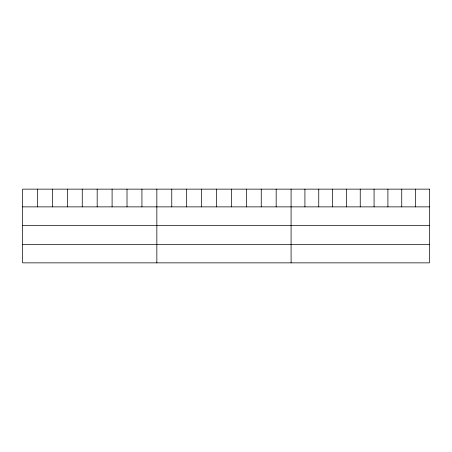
<?xml version="1.0" encoding="UTF-8"?>
<svg xmlns="http://www.w3.org/2000/svg" width="452" height="452" viewBox="0 0 452 452"><rect width="100%" height="100%" fill="white"/><g stroke="black" fill="none" stroke-linecap="round" stroke-linejoin="round"><path stroke-width="0.68" d="M22.6 206.869L429.4 206.869M22.6 225.35L429.4 225.35M22.6 244.385L429.4 244.385M415.569 189.139L415.569 206.869M401.738 189.139L401.738 206.869M387.906 189.139L387.906 206.869M374.075 189.139L374.075 206.869M360.244 189.139L360.244 206.869M346.413 189.139L346.413 206.869M332.582 189.139L332.582 206.869M318.75 189.139L318.75 206.869M304.919 189.139L304.919 206.869M291.088 189.139L291.088 262.861M276.172 189.139L276.172 206.869M261.256 189.139L261.256 206.869M246.34 189.139L246.34 206.869M231.424 189.139L231.424 206.869M216.508 189.139L216.508 206.869M201.592 189.139L201.592 206.869M186.676 189.139L186.676 206.869M171.76 189.139L171.76 206.869M156.844 189.139L156.844 262.861M141.928 189.139L141.928 206.869M127.012 189.139L127.012 206.869M112.096 189.139L112.096 206.869M97.18 189.139L97.18 206.869M82.264 189.139L82.264 206.869M67.348 189.139L67.348 206.869M52.432 189.139L52.432 206.869M37.516 189.139L37.516 206.869M429.4 189.139L22.6 189.139L22.6 262.861L429.4 262.861L429.4 189.139"/></g></svg>
